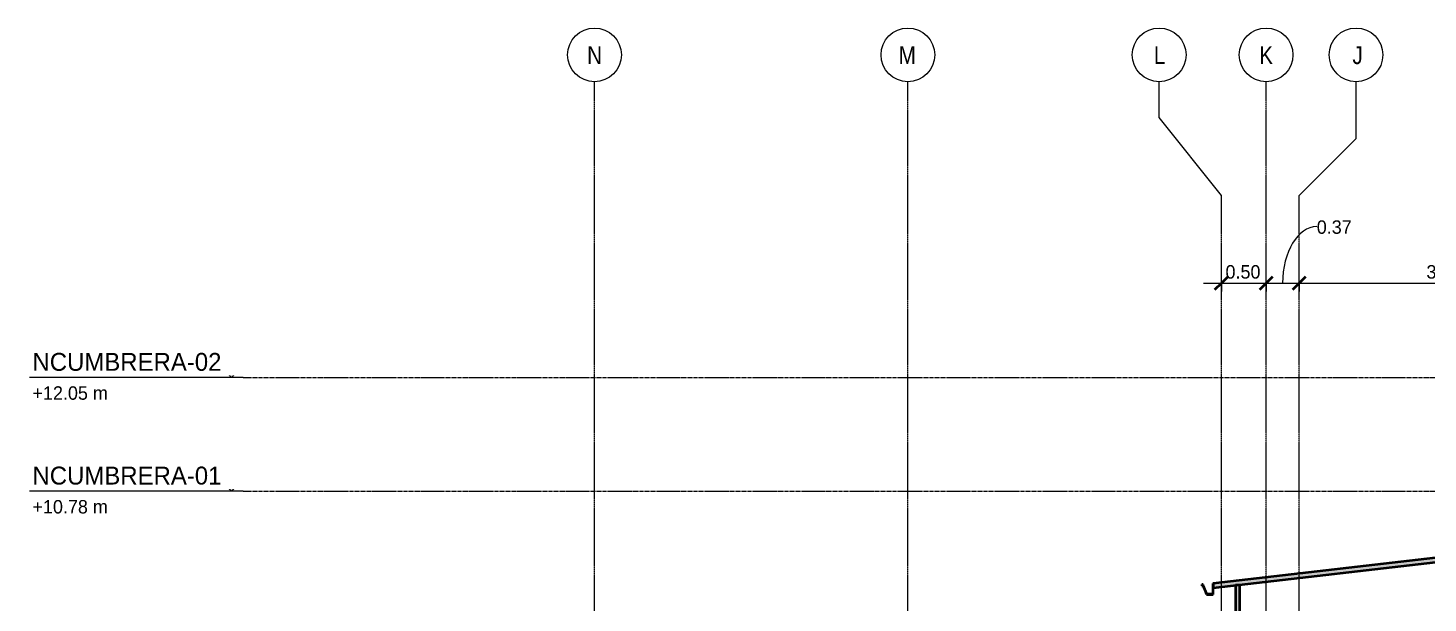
# Model space of a CAD drawing. Header units: centimetres. Extents: x -6741 to 14818, y -293 to 1595.
# Drawn here: x 22 to 1585, y 953 to 1595 of the extents above; entities that cross this region are included whole.
import ezdxf

# ---------------------------------------------------------------- set-up
doc = ezdxf.new("R2010")
doc.units = ezdxf.units.CM
doc.linetypes.add('Centre', pattern=[3.175, 0.635, -0.475, 1.59, -0.475])
doc.linetypes.add('Grid Line', pattern=[2.2225, 1.27, -0.3175, 0.3175, -0.3175])
for name, color, linetype, lineweight in [('A-ANNO-DIMS', 7, 'Continuous', 9), ('A-ANNO-DIMS-100', 7, 'Continuous', 9), ('A-FLOR-LEVL', 7, 'Continuous', 9), ('A-ROOF', 7, 'Continuous', 9), ('A-ROOF-MCUT', 7, 'Continuous', 35), ('A-ROOF-PATT', 7, 'Continuous', 35), ('S-GRID', 7, 'Continuous', 9), ('S-GRID-IDEN', 7, 'Continuous', 9)]:
    doc.layers.add(name, color=color, linetype=linetype, lineweight=lineweight)
doc.styles.add('Century Gothic', font='GOTHIC.TTF', dxfattribs={"height": 20})
doc.styles.add('Century Gothic_1', font='GOTHIC.TTF', dxfattribs={"height": 15})
doc.styles.add('Saira Condensed', font='SairaCondensed-Regular.ttf', dxfattribs={"height": 20})
doc.dimstyles.new('FCA_N_Cotas_E100', dxfattribs={"dimscale": 30.48, "dimtxt": 15.662524, "dimasz": 0.492126, "dimexe": 0.656168, "dimexo": 0.656168, "dimgap": 0.032808, "dimtad": 1, "dimlfac": 0.01, "dimrnd": 0.01, "dimzin": 0, "dimdsep": 46, "dimtxsty": 'Century Gothic_1', "dimblk1": 'OBLIQUE', "dimblk2": 'OBLIQUE', "dimsah": 1, "dimcen": 0.09, "dimdle": 0.656168, "dimadec": 3, "dimazin": 2, "dimtfac": 1, "dimtdec": 4, "dimtix": 1, "dimtmove": 0, "dimatfit": 3, "dimfxl": 1, "dimtvp": 1, "dimtolj": 1, "dimtzin": 0, "dimarcsym": 2})
doc.dimstyles.new('FCA_N_Cotas_E100_1', dxfattribs={"dimscale": 30.48, "dimtxt": 15.662524, "dimasz": 0.492126, "dimexe": 0.656168, "dimexo": 0.656168, "dimgap": 0.032808, "dimtad": 1, "dimlfac": 0.01, "dimrnd": 0.01, "dimzin": 0, "dimdsep": 46, "dimtxsty": 'Century Gothic_1', "dimblk1": 'OBLIQUE', "dimblk2": 'OBLIQUE', "dimsah": 1, "dimcen": 0.09, "dimdle": 0.656168, "dimadec": 3, "dimazin": 2, "dimtfac": 1, "dimtdec": 4, "dimtix": 1, "dimtmove": 1, "dimatfit": 3, "dimfxl": 1, "dimtvp": 1, "dimtolj": 1, "dimtzin": 0, "dimarcsym": 2})

# ---------------------------------------------------------------- blocks, each defined once
blk = doc.blocks.new('PQ_RVR_ARQ-01_ZZ_ZZ_MO_T_A_rvt-2-Elevación Eje 7')
at = {"layer": 'A-ROOF-PATT', "lineweight": 9, "true_color": 0xeaeaea}
blk.add_hatch(color=254, dxfattribs=at).paths.add_polyline_path([(-2152.9, 966.1), (-2152.9, 971.2), (-4147.4, 1201.9), (-6109.6, 974.5), (-6109.6, 969.5), (-4147.4, 1196.9), (-2572.6, 1014.7)])
h = blk.add_hatch(color=254, dxfattribs=at)
h.paths.add_polyline_path([(-6815.1, 880.1), (-6813.9, 880.2), (-6813.9, 885.2), (-6815.1, 885.1)])
h.paths.add_polyline_path([(-6793.9, 882.3), (-6460.4, 917.3), (-6460.4, 922.4), (-6793.9, 887.3), (-6793.9, 887)])
h.paths.add_polyline_path([(-6079.7, 886.6), (-6079.7, 972.4), (-6084.7, 972.4), (-6084.7, 892.1), (-6090.4, 892.5), (-6090.4, 887.6)])
h.paths.add_polyline_path([(-6110.4, 889.3), (-6110.4, 894.3), (-6440.4, 923.2), (-6440.4, 918.2), (-6209.5, 898)])
at = {"layer": 'A-ROOF', "color": 254, "lineweight": 35, "true_color": 0xcccccc}
for p, q in [((-4147.4, 1201.9), (-6109.6, 974.5)), ((-6109.6, 969.5), (-4147.4, 1196.9)), ((-6109.6, 974.5), (-6109.6, 969.5)), ((-6079.7, 972.4), (-6084.7, 972.4)), ((-6084.7, 972.4), (-6084.7, 892.1)), ((-6079.7, 886.6), (-6079.7, 972.4))]:
    blk.add_line(p, q, dxfattribs=at)
at = {"layer": 'A-ROOF-MCUT', "color": 254, "true_color": 0xcccccc}
for p, q in [((-6120.9, 973.3), (-6122.1, 973.3)), ((-6122.1, 973.3), (-6122.1, 972)), ((-6122.1, 972), (-6120.9, 972)), ((-6121.8, 972.3), (-6121.8, 972.9)), ((-6121.8, 972.9), (-6120.9, 972.9)), ((-6120.6, 972.3), (-6121.8, 972.3)), ((-6120.9, 972.9), (-6120.9, 973.3)), ((-6120.9, 972), (-6117, 962)), ((-6116.8, 962.4), (-6120.6, 972.3)), ((-6109.6, 974.5), (-6109.9, 974.5)), ((-6109.9, 974.5), (-6109.9, 962.4)), ((-6109.6, 962), (-6109.6, 974.5)), ((-6117, 962), (-6109.6, 962)), ((-6109.9, 962.4), (-6116.8, 962.4))]:
    blk.add_line(p, q, dxfattribs=at)
blk = doc.blocks.new('Level - Con_Triangulo-1145637-Elevación Eje 7')
at = {"layer": 'A-FLOR-LEVL', "true_color": 0xe2e2e2}
blk.add_hatch(color=254, dxfattribs=at).paths.add_polyline_path([(-7218.5, 12.9), (-7205.7, 0), (-7192.8, 12.9)])
at = {"layer": 'A-FLOR-LEVL', "color": 253, "true_color": 0xaaaaaa}
for p, q in [((-7192.8, 0), (-7431.2, 0)), ((-7218.5, 12.9), (-7192.8, 12.9)), ((-7205.7, 0), (-7218.5, 12.9)), ((-7192.8, 12.9), (-7205.7, 0))]:
    blk.add_line(p, q, dxfattribs=at)
blk = doc.blocks.new('Grid - 3mm-1819951-Elevación Eje 7')
at = {"layer": 'S-GRID-IDEN', "color": 253, "true_color": 0xaaaaaa}
blk.add_circle((-1330.8, 1564.8), 30, dxfattribs=at)
blk = doc.blocks.new('DIMBLOCK16-Elevación Eje 7')
at = {"layer": 'A-ANNO-DIMS-100'}
for p, q in [((1354.4, 1309.8), (1354.4, 1329.8)), ((1404.4, 1309.8), (1404.4, 1329.8)), ((1334.4, 1309.8), (1404.4, 1309.8)), ((1354.4, 1309.8), (1354.4, 1300.4)), ((1404.4, 1309.8), (1404.4, 1300.4))]:
    blk.add_line(p, q, dxfattribs=at)
at = {"layer": 'A-ANNO-DIMS-100', "lineweight": 35}
for p, q in [((1354.4, 1309.8), (1361.9, 1317.3)), ((1404.4, 1309.8), (1411.9, 1317.3)), ((1354.4, 1309.8), (1346.9, 1302.3)), ((1404.4, 1309.8), (1396.9, 1302.3))]:
    blk.add_line(p, q, dxfattribs=at)
at = {"layer": 'A-ANNO-DIMS-100', "color": 0, "insert": (1359, 1330), "char_height": 15, "width": 48.927, "attachment_point": 1, "line_spacing_factor": 0.984502, "style": 'Century Gothic_1'}
blk.add_mtext('0.50', dxfattribs=at)
blk = doc.blocks.new('_Oblique')
at = {"color": 0, "linetype": 'ByBlock', "lineweight": -2}
blk.add_line((-0.5, -0.5), (0.5, 0.5), dxfattribs=at)
blk = doc.blocks.new('DIMBLOCK17-Elevación Eje 7')
at = {"layer": 'A-ANNO-DIMS-100'}
for p, q in [((1404.4, 1309.8), (1404.4, 1329.8)), ((1441.3, 1309.8), (1441.3, 1329.8)), ((1404.4, 1309.8), (1441.3, 1309.8)), ((1404.4, 1309.8), (1404.4, 1300.4)), ((1441.3, 1309.8), (1441.3, 1300.4))]:
    blk.add_line(p, q, dxfattribs=at)
at = {"layer": 'A-ANNO-DIMS-100', "lineweight": 35}
for p, q in [((1404.4, 1309.8), (1411.9, 1317.3)), ((1441.3, 1309.8), (1448.8, 1317.3)), ((1404.4, 1309.8), (1396.9, 1302.3)), ((1441.3, 1309.8), (1433.8, 1302.3))]:
    blk.add_line(p, q, dxfattribs=at)
at = {"layer": 'A-ANNO-DIMS-100'}
blk.add_ellipse((1460.9, 1309.8), major_axis=(0, 63.3), ratio=0.602064, start_param=0, end_param=1.570796, dxfattribs=at)
at = {"layer": 'A-ANNO-DIMS-100', "color": 0, "insert": (1460.9, 1380), "char_height": 15, "width": 48.927, "attachment_point": 1, "line_spacing_factor": 0.984502, "style": 'Century Gothic_1'}
blk.add_mtext('0.37', dxfattribs=at)
blk = doc.blocks.new('DIMBLOCK18-Elevación Eje 7')
at = {"layer": 'A-ANNO-DIMS-100'}
for p, q in [((1441.3, 1309.8), (1441.3, 1329.8)), ((1766.3, 1309.8), (1766.3, 1329.8)), ((1441.3, 1309.8), (1766.3, 1309.8)), ((1441.3, 1309.8), (1441.3, 1300.4)), ((1766.3, 1309.8), (1766.3, 1300.4))]:
    blk.add_line(p, q, dxfattribs=at)
at = {"layer": 'A-ANNO-DIMS-100', "lineweight": 35}
for p, q in [((1441.3, 1309.8), (1448.8, 1317.3)), ((1766.3, 1309.8), (1773.8, 1317.3)), ((1441.3, 1309.8), (1433.8, 1302.3)), ((1766.3, 1309.8), (1758.8, 1302.3))]:
    blk.add_line(p, q, dxfattribs=at)
at = {"layer": 'A-ANNO-DIMS-100', "color": 0, "insert": (1583.4, 1330), "char_height": 15, "width": 48.927, "attachment_point": 1, "line_spacing_factor": 0.984502, "style": 'Century Gothic_1'}
blk.add_mtext('3.25', dxfattribs=at)

msp = doc.modelspace()

# ---------------------------------------------------------------- linework, layer by layer
at = {"layer": 'S-GRID', "color": 253, "linetype": 'Grid Line', "true_color": 0xaaaaaa}
for p, q in [((654.362, -293.309), (654.362, 1534.845)), ((1004.362, -293.309), (1004.362, 1534.845)), ((1404.362, -293.309), (1404.362, 1534.845)), ((1354.362, -293.309), (1354.362, 1407.845)), ((1441.268, -293.309), (1441.268, 1407.845))]:
    msp.add_line(p, q, dxfattribs=at)
at = {"layer": 'S-GRID', "color": 253, "true_color": 0xaaaaaa}
for p, q in [((1284.972, 1494.71), (1284.972, 1534.845)), ((1504.768, 1471.345), (1504.768, 1534.845)), ((1354.362, 1407.845), (1284.972, 1494.71)), ((1441.268, 1407.845), (1504.768, 1471.345))]:
    msp.add_line(p, q, dxfattribs=at)

# ---------------------------------------------------------------- block references
at = {"lineweight": 5}
msp.add_blockref('PQ_RVR_ARQ-01_ZZ_ZZ_MO_T_A_rvt-2-Elevación Eje 7', (7454.807, 0), dxfattribs=at)
at = {"layer": 'A-FLOR-LEVL', "color": 253, "true_color": 0xaaaaaa}
for p in [(7454.807, 1204.505), (7454.807, 1077.508)]:
    msp.add_blockref('Level - Con_Triangulo-1145637-Elevación Eje 7', p, dxfattribs=at)
at = {"layer": 'S-GRID-IDEN', "color": 253, "true_color": 0xaaaaaa}
for p in [(1985.136, 0), (2335.136, 0), (2615.745, 0), (2735.136, 0), (2835.541, 0)]:
    msp.add_blockref('Grid - 3mm-1819951-Elevación Eje 7', p, dxfattribs=at)

# ---------------------------------------------------------------- texts
at = {"layer": 'S-GRID-IDEN', "color": 253, "true_color": 0xaaaaaa, "char_height": 20, "attachment_point": 1, "style": 'Saira Condensed'}
for s, insert, width in [('N', (646.139, 1574.525), 19.2405), ('M', (994.139, 1574.525), 24.05062), ('L', (1279.048, 1574.525), 13.62869), ('K', (1396.789, 1574.525), 17.63712), ('J', (1500.794, 1574.525), 8.81856)]:
    msp.add_mtext(s, dxfattribs=dict(at, insert=insert, width=width))

# ---------------------------------------------------------------- dimensions: what is measured, and where the dimension line sits
at = {"layer": 'A-ANNO-DIMS'}
dim = msp.add_linear_dim(base=(1441.268, 1309.821), p1=(1404.362, 1320.428), p2=(1441.268, 1320.428), dimstyle='FCA_N_Cotas_E100_1', override={"dimpost": '<>', "dimfxl": 36.905634}, dxfattribs=at)
dim.commit()
dim.dimension.update_dxf_attribs({"geometry": 'DIMBLOCK17-Elevación Eje 7', "text_midpoint": (1485.36, 1369.993), "dimtype": 160})
for base, p1, p2, override, picture, middle in [((1404.362, 1309.821), (1354.362, 1320.428), (1404.362, 1320.428), {"dimpost": '<>', "dimfxl": 50}, 'DIMBLOCK16-Elevación Eje 7', (1379.362, 1318.698)), ((1766.268, 1309.821), (1441.268, 1320.428), (1766.268, 1320.428), {"dimpost": '<>', "dimfxl": 325}, 'DIMBLOCK18-Elevación Eje 7', (1603.768, 1318.698))]:
    dim = msp.add_linear_dim(base=base, p1=p1, p2=p2, dimstyle='FCA_N_Cotas_E100', override=override, dxfattribs=at)
    dim.commit()
    dim.dimension.update_dxf_attribs({"geometry": picture, "text_midpoint": middle})

# ---------------------------------------------------------------- next in the draw order: texts
at = {"layer": 'A-FLOR-LEVL', "color": 9, "true_color": 0xb7b7b7, "attachment_point": 1, "bg_fill": 3, "box_fill_scale": 1.25, "bg_fill_color": 256, "bg_fill_true_color": 13158600, "bg_fill_transparency": 0}
for s, insert, char_height, width, style in [('NCUMBRERA-02', (26.747, 1231.973), 20, 262.15181, 'Century Gothic'), ('+12.05 m', (26.747, 1194.661), 15, 112.23625, 'Century Gothic_1'), ('NCUMBRERA-01', (26.747, 1104.976), 20, 262.15181, 'Century Gothic'), ('+10.78 m', (26.747, 1067.664), 15, 112.23625, 'Century Gothic_1')]:
    msp.add_mtext(s, dxfattribs=dict(at, insert=insert, char_height=char_height, width=width, style=style))

# ---------------------------------------------------------------- next in the draw order: linework, layer by layer
at = {"layer": 'A-FLOR-LEVL', "color": 253, "linetype": 'Centre', "true_color": 0xaaaaaa}
for p, q in [((262.005, 1204.505), (6592.996, 1204.505)), ((262.005, 1077.508), (6592.996, 1077.508))]:
    msp.add_line(p, q, dxfattribs=at)

doc.saveas('drawing.dxf')
